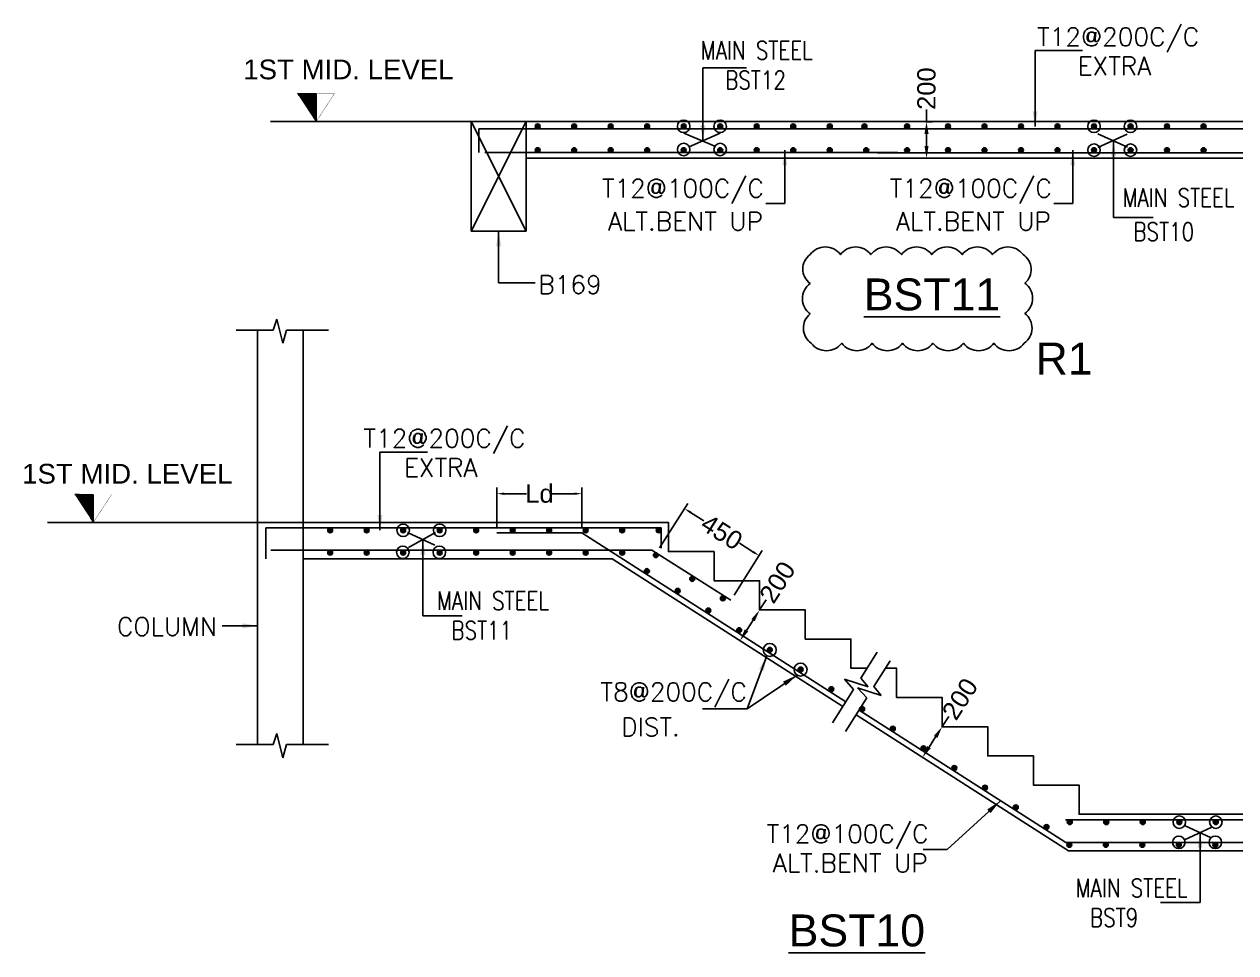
# Model space of a CAD drawing. Header units: metres. Extents: x 1798258 to 2151262, y -74142 to -14742.
# Drawn here: x 2103469 to 2123380, y -46652 to -31381 of the extents above; entities that cross this region are included whole.
import ezdxf
from ezdxf.enums import TextEntityAlignment as Align
from ezdxf.lldxf.tags import DXFTag

# ---------------------------------------------------------------- set-up
doc = ezdxf.new("R2010")
doc.units = ezdxf.units.M
doc.header["$MEASUREMENT"] = 0
for name, color, linetype in [('JW_  BAR', 221, 'Continuous'), ('JW_  SECTION', 4, 'Continuous'), ('JW_AREA', 2, 'Continuous'), ('JW_LEVEL', 7, 'Continuous')]:
    doc.layers.add(name, color=color, linetype=linetype)
doc.styles.add('new4', font='micross.ttf')
doc.styles.add('ROMANS', font='arial.ttf')
doc.styles.add('ROMANS-TITLE', font='ROMANS.shx', dxfattribs={"width": 0.8})
tags = doc.linetypes.add('HIDDEN', pattern=[0.375, 0.25, -0.125]).pattern_tags.tags
tags[6:7] = [DXFTag(74, 4), DXFTag(75, 0), DXFTag(340, '0'), DXFTag(46, 1.0), DXFTag(50, 0.0), DXFTag(44, 0.0), DXFTag(45, 0.0)]
tags[4:5] = [DXFTag(74, 4), DXFTag(75, 0), DXFTag(340, '0'), DXFTag(46, 1.0), DXFTag(50, 0.0), DXFTag(44, 0.0), DXFTag(45, 0.0)]
doc.dimstyles.new('100mm', dxfattribs={"dimscale": 100, "dimtxt": 1.5, "dimasz": 1.2, "dimexe": 1, "dimexo": 1, "dimgap": 0.09, "dimtad": 0, "dimdec": 0, "dimzin": 0, "dimdsep": 46, "dimtxsty": 'ROMANS', "dimcen": 0.09, "dimclrd": 8, "dimclre": 8, "dimclrt": 2, "dimadec": 0, "dimazin": 0, "dimtfac": 1, "dimtdec": 0, "dimtofl": 0, "dimtmove": 0, "dimatfit": 3, "dimfxl": 1, "dimtolj": 1, "dimtzin": 0, "dimarcsym": 0})

# ---------------------------------------------------------------- blocks, each defined once
blk = doc.blocks.new('*D27')
at = {"color": 8, "lineweight": -2, "transparency": 16777216}
for p, q in [((2118555, -42933), (2118663, -42765)), ((2118339, -43270), (2118447, -43102))]:
    blk.add_line(p, q, dxfattribs=at)
at = {"color": 8, "linetype": 'Continuous', "transparency": 16777216}
for points in [[(2118419, -43084), (2118475, -43120), (2118555, -42933)], [(2118311, -43252), (2118367, -43288), (2118232, -43439)]]:
    blk.add_solid(points, dxfattribs=at)
at = {"layer": 'Defpoints', "color": 0, "linetype": 'Continuous', "transparency": 16777216}
for p in [(2118555, -42933, 0), (2118232, -43439, 0), (2118232, -43439)]:
    blk.add_point(p, dxfattribs=at)
at = {"color": 2, "linetype": 'Continuous', "transparency": 16777216, "insert": (2118847, -42477), "char_height": 300, "attachment_point": 5, "rotation": 57.3808, "style": 'ROMANS'}
blk.add_mtext('\\A1;200', dxfattribs=at)
blk = doc.blocks.new('*D33')
at = {"layer": 'Defpoints', "color": 0, "ltscale": 1500, "transparency": 16777216}
for p in [(2114319, -39346), (2113857, -40077, 0), (2115084, -40852, 0)]:
    blk.add_point(p, dxfattribs=at)
at = {"layer": 'JW_  SECTION', "color": 8, "lineweight": -2, "ltscale": 1500, "transparency": 16777216}
for p, q in [((2113911, -39992), (2114373, -39261)), ((2114421, -39410), (2114640, -39549)), ((2115445, -40057), (2115225, -39918)), ((2115137, -40768), (2115599, -40037))]:
    blk.add_line(p, q, dxfattribs=at)
at = {"layer": 'JW_  SECTION', "color": 8, "ltscale": 1500, "transparency": 16777216}
for points in [[(2114431, -39393), (2114410, -39427), (2114319, -39346)], [(2115455, -40040), (2115434, -40074), (2115546, -40121)]]:
    blk.add_solid(points, dxfattribs=at)
at = {"layer": 'JW_  SECTION', "color": 2, "ltscale": 1500, "transparency": 16777216, "insert": (2114933, -39733), "char_height": 300, "attachment_point": 5, "rotation": 327.7071, "style": 'ROMANS'}
blk.add_mtext('\\A1;450', dxfattribs=at)
blk = doc.blocks.new('*D34')
at = {"layer": 'Defpoints', "color": 0, "ltscale": 1500, "transparency": 16777216}
for p in [(2111238, -39102), (2111238, -39746, 0), (2112634, -39746, 0)]:
    blk.add_point(p, dxfattribs=at)
at = {"layer": 'JW_  SECTION', "color": 8, "lineweight": -2, "ltscale": 1500, "transparency": 16777216}
for p, q in [((2111238, -39646), (2111238, -39002)), ((2112634, -39646), (2112634, -39002)), ((2111358, -39102), (2111724, -39102)), ((2112514, -39102), (2112147, -39102))]:
    blk.add_line(p, q, dxfattribs=at)
at = {"layer": 'JW_  SECTION', "color": 8, "ltscale": 1500, "transparency": 16777216}
for points in [[(2111358, -39082), (2111358, -39122), (2111238, -39102)], [(2112514, -39082), (2112514, -39122), (2112634, -39102)]]:
    blk.add_solid(points, dxfattribs=at)
at = {"layer": 'JW_  SECTION', "color": 2, "ltscale": 1500, "transparency": 16777216, "insert": (2111936, -39102), "char_height": 300, "attachment_point": 5, "style": 'ROMANS'}
blk.add_mtext('\\A1;Ld', dxfattribs=at)
blk = doc.blocks.new('*D35')
at = {"color": 8, "lineweight": -2, "transparency": 16777216}
for p, q in [((2115555, -41013), (2115663, -40845)), ((2115339, -41350), (2115447, -41182))]:
    blk.add_line(p, q, dxfattribs=at)
at = {"color": 8, "linetype": 'Continuous', "transparency": 16777216}
for points in [[(2115419, -41164), (2115475, -41200), (2115555, -41013)], [(2115311, -41332), (2115367, -41368), (2115232, -41519)]]:
    blk.add_solid(points, dxfattribs=at)
at = {"layer": 'Defpoints', "color": 0, "linetype": 'Continuous', "transparency": 16777216}
for p in [(2115555, -41013, 0), (2115232, -41519, 0), (2115232, -41519)]:
    blk.add_point(p, dxfattribs=at)
at = {"color": 2, "linetype": 'Continuous', "transparency": 16777216, "insert": (2115847, -40557), "char_height": 300, "attachment_point": 5, "rotation": 57.3808, "style": 'ROMANS'}
blk.add_mtext('\\A1;200', dxfattribs=at)
blk = doc.blocks.new('*D36')
at = {"color": 8, "lineweight": -2, "transparency": 16777216}
for p, q in [((2118297, -32984), (2118297, -32784)), ((2118285, -32984), (2118397, -32984)), ((2118297, -33384), (2118297, -33184)), ((2118285, -33584), (2118397, -33584))]:
    blk.add_line(p, q, dxfattribs=at)
at = {"color": 8, "transparency": 16777216}
for points in [[(2118331, -33184), (2118264, -33184), (2118297, -32984)], [(2118264, -33384), (2118331, -33384), (2118297, -33584)]]:
    blk.add_solid(points, dxfattribs=at)
at = {"layer": 'Defpoints', "color": 0, "transparency": 16777216}
for p in [(2118185, -32984), (2118297, -32984), (2118185, -33584)]:
    blk.add_point(p, dxfattribs=at)
at = {"color": 2, "transparency": 16777216, "insert": (2118297, -32441), "char_height": 300, "attachment_point": 5, "rotation": 90, "style": 'ROMANS'}
blk.add_mtext('\\A1;200', dxfattribs=at)

msp = doc.modelspace()

# ---------------------------------------------------------------- hatches: boundary and pattern name
at = {"layer": 'JW_  BAR'}
h = msp.add_hatch(color=256, dxfattribs=at)
h.dxf.hatch_style = 1
edge = h.paths.add_edge_path()
edge.add_arc((2111906.8, -33061.5), 40.5, 360, 720)
h = msp.add_hatch(color=256, dxfattribs=at)
h.dxf.hatch_style = 1
edge = h.paths.add_edge_path()
edge.add_arc((2112506.8, -33061.5), 40.5, -180, 180, ccw=False)
h = msp.add_hatch(color=256, dxfattribs=at)
h.dxf.hatch_style = 1
edge = h.paths.add_edge_path()
edge.add_arc((2113106.8, -33061.5), 40.5, -180, 180, ccw=False)
h = msp.add_hatch(color=256, dxfattribs=at)
h.dxf.hatch_style = 1
edge = h.paths.add_edge_path()
edge.add_arc((2113706.8, -33061.5), 40.5, 360, 720)
h = msp.add_hatch(color=256, dxfattribs=at)
h.dxf.hatch_style = 1
edge = h.paths.add_edge_path()
edge.add_arc((2114306.8, -33061.5), 40.5, 360, 720)
h = msp.add_hatch(color=256, dxfattribs=at)
h.dxf.hatch_style = 1
edge = h.paths.add_edge_path()
edge.add_arc((2114906.8, -33061.5), 40.5, 360, 720)
h = msp.add_hatch(color=256, dxfattribs=at)
h.dxf.hatch_style = 1
edge = h.paths.add_edge_path()
edge.add_arc((2115506.8, -33061.5), 40.5, 360, 720)
h = msp.add_hatch(color=256, dxfattribs=at)
h.dxf.hatch_style = 1
edge = h.paths.add_edge_path()
edge.add_arc((2116106.8, -33061.5), 40.5, 360, 720)
h = msp.add_hatch(color=256, dxfattribs=at)
h.dxf.hatch_style = 1
edge = h.paths.add_edge_path()
edge.add_arc((2116706.8, -33061.5), 40.5, 360, 720)
h = msp.add_hatch(color=256, dxfattribs=at)
h.dxf.hatch_style = 1
edge = h.paths.add_edge_path()
edge.add_arc((2117277.3, -33061.5), 40.5, 360, 720)
h = msp.add_hatch(color=256, dxfattribs=at)
h.dxf.hatch_style = 1
edge = h.paths.add_edge_path()
edge.add_arc((2117978.7, -33061.5), 40.5, 360, 720)
h = msp.add_hatch(color=256, dxfattribs=at)
h.dxf.hatch_style = 1
edge = h.paths.add_edge_path()
edge.add_arc((2118650.5, -33061.5), 40.5, 360, 720)
h = msp.add_hatch(color=256, dxfattribs=at)
h.dxf.hatch_style = 1
edge = h.paths.add_edge_path()
edge.add_arc((2119250.5, -33061.5), 40.5, 360, 720)
h = msp.add_hatch(color=256, dxfattribs=at)
h.dxf.hatch_style = 1
edge = h.paths.add_edge_path()
edge.add_arc((2119850.5, -33061.5), 40.5, 360, 720)
h = msp.add_hatch(color=256, dxfattribs=at)
h.dxf.hatch_style = 1
edge = h.paths.add_edge_path()
edge.add_arc((2120450.5, -33061.5), 40.5, 360, 720)
h = msp.add_hatch(color=256, dxfattribs=at)
h.dxf.hatch_style = 1
edge = h.paths.add_edge_path()
edge.add_arc((2121050.5, -33061.5), 40.5, 360, 720)
h = msp.add_hatch(color=256, dxfattribs=at)
h.dxf.hatch_style = 1
edge = h.paths.add_edge_path()
edge.add_arc((2121650.5, -33061.5), 40.5, 360, 720)
h = msp.add_hatch(color=256, dxfattribs=at)
h.dxf.hatch_style = 1
edge = h.paths.add_edge_path()
edge.add_arc((2122250.5, -33061.5), 40.5, 360, 720)
h = msp.add_hatch(color=256, dxfattribs=at)
h.dxf.hatch_style = 1
edge = h.paths.add_edge_path()
edge.add_arc((2122850.5, -33061.5), 40.5, 360, 720)
h = msp.add_hatch(color=256, dxfattribs=at)
h.dxf.hatch_style = 1
edge = h.paths.add_edge_path()
edge.add_arc((2111906.8, -33452.9), 40.5, 360, 720)
h = msp.add_hatch(color=256, dxfattribs=at)
h.dxf.hatch_style = 1
edge = h.paths.add_edge_path()
edge.add_arc((2112506.8, -33452.9), 40.5, -180, 180, ccw=False)
h = msp.add_hatch(color=256, dxfattribs=at)
h.dxf.hatch_style = 1
edge = h.paths.add_edge_path()
edge.add_arc((2113106.8, -33452.9), 40.5, -180, 180, ccw=False)
h = msp.add_hatch(color=256, dxfattribs=at)
h.dxf.hatch_style = 1
edge = h.paths.add_edge_path()
edge.add_arc((2113706.8, -33452.9), 40.5, 360, 720)
h = msp.add_hatch(color=256, dxfattribs=at)
h.dxf.hatch_style = 1
edge = h.paths.add_edge_path()
edge.add_arc((2114306.8, -33452.9), 40.5, 360, 720)
h = msp.add_hatch(color=256, dxfattribs=at)
h.dxf.hatch_style = 1
edge = h.paths.add_edge_path()
edge.add_arc((2114906.8, -33452.9), 40.5, 360, 720)
h = msp.add_hatch(color=256, dxfattribs=at)
h.dxf.hatch_style = 1
edge = h.paths.add_edge_path()
edge.add_arc((2115506.8, -33452.9), 40.5, 360, 720)
h = msp.add_hatch(color=256, dxfattribs=at)
h.dxf.hatch_style = 1
edge = h.paths.add_edge_path()
edge.add_arc((2116106.8, -33452.9), 40.5, 360, 720)
h = msp.add_hatch(color=256, dxfattribs=at)
h.dxf.hatch_style = 1
edge = h.paths.add_edge_path()
edge.add_arc((2116706.8, -33452.9), 40.5, 360, 720)
h = msp.add_hatch(color=256, dxfattribs=at)
h.dxf.hatch_style = 1
edge = h.paths.add_edge_path()
edge.add_arc((2117306.8, -33452.9), 40.5, 360, 720)
h = msp.add_hatch(color=256, dxfattribs=at)
h.dxf.hatch_style = 1
edge = h.paths.add_edge_path()
edge.add_arc((2117978.7, -33453.3), 40.5, 360, 720)
h = msp.add_hatch(color=256, dxfattribs=at)
h.dxf.hatch_style = 1
edge = h.paths.add_edge_path()
edge.add_arc((2118650.5, -33453.3), 40.5, 360, 720)
h = msp.add_hatch(color=256, dxfattribs=at)
h.dxf.hatch_style = 1
edge = h.paths.add_edge_path()
edge.add_arc((2119250.5, -33453.3), 40.5, 360, 720)
h = msp.add_hatch(color=256, dxfattribs=at)
h.dxf.hatch_style = 1
edge = h.paths.add_edge_path()
edge.add_arc((2119850.5, -33453.3), 40.5, 360, 720)
h = msp.add_hatch(color=256, dxfattribs=at)
h.dxf.hatch_style = 1
edge = h.paths.add_edge_path()
edge.add_arc((2120450.5, -33453.3), 40.5, 360, 720)
h = msp.add_hatch(color=256, dxfattribs=at)
h.dxf.hatch_style = 1
edge = h.paths.add_edge_path()
edge.add_arc((2121050.5, -33453.3), 40.5, 360, 720)
h = msp.add_hatch(color=256, dxfattribs=at)
h.dxf.hatch_style = 1
edge = h.paths.add_edge_path()
edge.add_arc((2121650.5, -33453.3), 40.5, 360, 720)
h = msp.add_hatch(color=256, dxfattribs=at)
h.dxf.hatch_style = 1
edge = h.paths.add_edge_path()
edge.add_arc((2122250.5, -33453.3), 40.5, 360, 720)
h = msp.add_hatch(color=256, dxfattribs=at)
h.dxf.hatch_style = 1
edge = h.paths.add_edge_path()
edge.add_arc((2122850.5, -33453.3), 40.5, 360, 720)
h = msp.add_hatch(color=256, dxfattribs=at)
h.dxf.hatch_style = 1
edge = h.paths.add_edge_path()
edge.add_arc((2108496.5, -39704), 40.5, 360, 720)
h = msp.add_hatch(color=256, dxfattribs=at)
h.dxf.hatch_style = 1
edge = h.paths.add_edge_path()
edge.add_arc((2109096.5, -39704), 40.5, 360, 720)
h = msp.add_hatch(color=256, dxfattribs=at)
h.dxf.hatch_style = 1
edge = h.paths.add_edge_path()
edge.add_arc((2109696.5, -39704), 40.5, 360, 720)
h = msp.add_hatch(color=256, dxfattribs=at)
h.dxf.hatch_style = 1
edge = h.paths.add_edge_path()
edge.add_arc((2110296.5, -39704), 40.5, -180, 180, ccw=False)
h = msp.add_hatch(color=256, dxfattribs=at)
h.dxf.hatch_style = 1
edge = h.paths.add_edge_path()
edge.add_arc((2110896.5, -39704), 40.5, -180, 180, ccw=False)
h = msp.add_hatch(color=256, dxfattribs=at)
h.dxf.hatch_style = 1
edge = h.paths.add_edge_path()
edge.add_arc((2111496.5, -39704), 40.5, 360, 720)
h = msp.add_hatch(color=256, dxfattribs=at)
h.dxf.hatch_style = 1
edge = h.paths.add_edge_path()
edge.add_arc((2112096.5, -39704), 40.5, -180, 180, ccw=False)
h = msp.add_hatch(color=256, dxfattribs=at)
h.dxf.hatch_style = 1
edge = h.paths.add_edge_path()
edge.add_arc((2112696.5, -39704), 40.5, -180, 180, ccw=False)
h = msp.add_hatch(color=256, dxfattribs=at)
h.dxf.hatch_style = 1
edge = h.paths.add_edge_path()
edge.add_arc((2113296.5, -39704), 40.5, -180, 180, ccw=False)
h = msp.add_hatch(color=256, dxfattribs=at)
h.dxf.hatch_style = 1
edge = h.paths.add_edge_path()
edge.add_arc((2113896.5, -39704), 40.5, 360, 720)
h = msp.add_hatch(color=256, dxfattribs=at)
h.dxf.hatch_style = 1
edge = h.paths.add_edge_path()
edge.add_arc((2108496.5, -40071.8), 40.5, 360, 720)
h = msp.add_hatch(color=256, dxfattribs=at)
h.dxf.hatch_style = 1
edge = h.paths.add_edge_path()
edge.add_arc((2109096.5, -40071.8), 40.5, 360, 720)
h = msp.add_hatch(color=256, dxfattribs=at)
h.dxf.hatch_style = 1
edge = h.paths.add_edge_path()
edge.add_arc((2109696.5, -40071.8), 40.5, 360, 720)
h = msp.add_hatch(color=256, dxfattribs=at)
h.dxf.hatch_style = 1
edge = h.paths.add_edge_path()
edge.add_arc((2110296.5, -40071.8), 40.5, -180, 180, ccw=False)
h = msp.add_hatch(color=256, dxfattribs=at)
h.dxf.hatch_style = 1
edge = h.paths.add_edge_path()
edge.add_arc((2110896.5, -40071.8), 40.5, -180, 180, ccw=False)
h = msp.add_hatch(color=256, dxfattribs=at)
h.dxf.hatch_style = 1
edge = h.paths.add_edge_path()
edge.add_arc((2111496.5, -40071.8), 40.5, 360, 720)
h = msp.add_hatch(color=256, dxfattribs=at)
h.dxf.hatch_style = 1
edge = h.paths.add_edge_path()
edge.add_arc((2112096.5, -40071.8), 40.5, -180, 180, ccw=False)
h = msp.add_hatch(color=256, dxfattribs=at)
h.dxf.hatch_style = 1
edge = h.paths.add_edge_path()
edge.add_arc((2112696.5, -40071.8), 40.5, -180, 180, ccw=False)
h = msp.add_hatch(color=256, dxfattribs=at)
h.dxf.hatch_style = 1
edge = h.paths.add_edge_path()
edge.add_arc((2113296.5, -40071.8), 40.5, -180, 180, ccw=False)
h = msp.add_hatch(color=256, dxfattribs=at)
h.dxf.hatch_style = 1
edge = h.paths.add_edge_path()
edge.add_arc((2113849.1, -40112.3), 40.5, 360, 720)
h = msp.add_hatch(color=256, dxfattribs=at)
h.dxf.hatch_style = 1
edge = h.paths.add_edge_path()
edge.add_arc((2113702.4, -40375.2), 40.5, 360, 720)
h = msp.add_hatch(color=256, dxfattribs=at)
h.dxf.hatch_style = 1
edge = h.paths.add_edge_path()
edge.add_arc((2114446.7, -40503.2), 40.5, 360, 720)
h = msp.add_hatch(color=256, dxfattribs=at)
h.dxf.hatch_style = 1
edge = h.paths.add_edge_path()
edge.add_arc((2114207.6, -40699), 40.5, 360, 720)
h = msp.add_hatch(color=256, dxfattribs=at)
h.dxf.hatch_style = 1
edge = h.paths.add_edge_path()
edge.add_arc((2114951, -40821.9), 40.5, 360, 720)
h = msp.add_hatch(color=256, dxfattribs=at)
h.dxf.hatch_style = 1
edge = h.paths.add_edge_path()
edge.add_arc((2114712.7, -41022.8), 40.5, 360, 720)
h = msp.add_hatch(color=256, dxfattribs=at)
h.dxf.hatch_style = 1
edge = h.paths.add_edge_path()
edge.add_arc((2115217.9, -41346.5), 40.5, 360, 720)
h = msp.add_hatch(color=256, dxfattribs=at)
h.dxf.hatch_style = 1
edge = h.paths.add_edge_path()
edge.add_arc((2115723, -41670.3), 40.5, 360, 720)
h = msp.add_hatch(color=256, dxfattribs=at)
h.dxf.hatch_style = 1
edge = h.paths.add_edge_path()
edge.add_arc((2116228.1, -41994.1), 40.5, 360, 720)
h = msp.add_hatch(color=256, dxfattribs=at)
h.dxf.hatch_style = 1
edge = h.paths.add_edge_path()
edge.add_arc((2116733.3, -42317.9), 40.5, 360, 720)
h = msp.add_hatch(color=256, dxfattribs=at)
h.dxf.hatch_style = 1
edge = h.paths.add_edge_path()
edge.add_arc((2117238.4, -42641.7), 40.5, 360, 720)
h = msp.add_hatch(color=256, dxfattribs=at)
h.dxf.hatch_style = 1
edge = h.paths.add_edge_path()
edge.add_arc((2117743.6, -42965.4), 40.5, 360, 720)
h = msp.add_hatch(color=256, dxfattribs=at)
h.dxf.hatch_style = 1
edge = h.paths.add_edge_path()
edge.add_arc((2118248.7, -43289.2), 40.5, 360, 720)
h = msp.add_hatch(color=256, dxfattribs=at)
h.dxf.hatch_style = 1
edge = h.paths.add_edge_path()
edge.add_arc((2118753.8, -43613), 40.5, 360, 720)
h = msp.add_hatch(color=256, dxfattribs=at)
h.dxf.hatch_style = 1
edge = h.paths.add_edge_path()
edge.add_arc((2119259, -43936.8), 40.5, 360, 720)
h = msp.add_hatch(color=256, dxfattribs=at)
h.dxf.hatch_style = 1
edge = h.paths.add_edge_path()
edge.add_arc((2119764.1, -44260.5), 40.5, 360, 720)
h = msp.add_hatch(color=256, dxfattribs=at)
h.dxf.hatch_style = 1
edge = h.paths.add_edge_path()
edge.add_arc((2120269.3, -44584.3), 40.5, 360, 720)
h = msp.add_hatch(color=256, dxfattribs=at)
h.dxf.hatch_style = 1
edge = h.paths.add_edge_path()
edge.add_arc((2120651.3, -44504), 40.5, 360, 720)
h = msp.add_hatch(color=256, dxfattribs=at)
h.dxf.hatch_style = 1
edge = h.paths.add_edge_path()
edge.add_arc((2121251.3, -44504), 40.5, 360, 720)
h = msp.add_hatch(color=256, dxfattribs=at)
h.dxf.hatch_style = 1
edge = h.paths.add_edge_path()
edge.add_arc((2121851.3, -44504), 40.5, 360, 720)
h = msp.add_hatch(color=256, dxfattribs=at)
h.dxf.hatch_style = 1
edge = h.paths.add_edge_path()
edge.add_arc((2122451.3, -44504), 40.5, 360, 720)
h = msp.add_hatch(color=256, dxfattribs=at)
h.dxf.hatch_style = 1
edge = h.paths.add_edge_path()
edge.add_arc((2123051.3, -44504), 40.5, 360, 720)
h = msp.add_hatch(color=256, dxfattribs=at)
h.dxf.hatch_style = 1
edge = h.paths.add_edge_path()
edge.add_arc((2120643.9, -44876.4), 40.5, 360, 720)
h = msp.add_hatch(color=256, dxfattribs=at)
h.dxf.hatch_style = 1
edge = h.paths.add_edge_path()
edge.add_arc((2121243.9, -44876.4), 40.5, 360, 720)
h = msp.add_hatch(color=256, dxfattribs=at)
h.dxf.hatch_style = 1
edge = h.paths.add_edge_path()
edge.add_arc((2121843.9, -44876.4), 40.5, 360, 720)
h = msp.add_hatch(color=256, dxfattribs=at)
h.dxf.hatch_style = 1
edge = h.paths.add_edge_path()
edge.add_arc((2122443.9, -44876.4), 40.5, 360, 720)
h = msp.add_hatch(color=256, dxfattribs=at)
h.dxf.hatch_style = 1
edge = h.paths.add_edge_path()
edge.add_arc((2123043.9, -44876.4), 40.5, 360, 720)
at = {"layer": 'JW_LEVEL'}
h = msp.add_hatch(dxfattribs=at)
h.set_pattern_fill('ANSI31', color=1, scale=2, style=0)
h.set_pattern_definition([(45, (1262461.0084, 1041360.09482), (-0.176776695297, 0.176776695297), [])])
h.paths.add_polyline_path([(2108265.5, -32983.8), (2108265.5, -32522.7), (2107963.5, -32522.7)])
h = msp.add_hatch(dxfattribs=at)
h.set_pattern_fill('ANSI31', color=1, scale=2, style=0)
h.set_pattern_definition([(45, (1206867.09954, 1034770.3846), (-0.176776695297, 0.176776695297), [])])
h.paths.add_polyline_path([(2104604.6, -39573.5), (2104604.6, -39112.4), (2104302.6, -39112.4)])

# ---------------------------------------------------------------- linework, layer by layer
msp.add_lwpolyline([(2116384, -35169, -0.5), (2116884, -35169, -0.5), (2117384, -35169, -0.5), (2117884, -35169, -0.5), (2118384, -35169, -0.5), (2118884, -35169, -0.5), (2119384, -35169, -0.5), (2119884, -35169, -0.5), (2119915, -35638, -0.5), (2119915, -36138, -0.5), (2119903.5, -36626.5, -0.5), (2119403.5, -36626.5, -0.5), (2118903.5, -36626.5, -0.5), (2118403.5, -36626.5, -0.5), (2117903.5, -36626.5, -0.5), (2117403.5, -36626.5, -0.5), (2116903.5, -36626.5, -0.5), (2116403.5, -36626.5, -0.5), (2116384, -36146, -0.5), (2116384, -35646, -0.5)], format="xyb", close=True)
at = {"layer": 'JW_  BAR'}
for p, q in [((2111906.8, -33021, -54176), (2111906.8, -33102, -54176)), ((2112506.8, -33021, -54176), (2112506.8, -33102, -54176)), ((2113106.8, -33021, -54176), (2113106.8, -33102, -54176)), ((2113706.8, -33021, -54176), (2113706.8, -33102, -54176)), ((2114306.8, -33021, -54176), (2114306.8, -33102, -54176)), ((2114906.8, -33021, -54176), (2114906.8, -33102, -54176)), ((2115506.8, -33021, -54176), (2115506.8, -33102, -54176)), ((2116106.8, -33021, -54176), (2116106.8, -33102, -54176)), ((2116706.8, -33021, -54176), (2116706.8, -33102, -54176)), ((2117277.3, -33021, -54176), (2117277.3, -33102, -54176)), ((2117978.7, -33021, -54176), (2117978.7, -33102, -54176)), ((2118650.5, -33021, -54176), (2118650.5, -33102, -54176)), ((2119250.5, -33021, -54176), (2119250.5, -33102, -54176)), ((2119850.5, -33021, -54176), (2119850.5, -33102, -54176)), ((2120450.5, -33021, -54176), (2120450.5, -33102, -54176)), ((2121050.5, -33021, -54176), (2121050.5, -33102, -54176)), ((2121650.5, -33021, -54176), (2121650.5, -33102, -54176)), ((2122250.5, -33021, -54176), (2122250.5, -33102, -54176)), ((2122850.5, -33021, -54176), (2122850.5, -33102, -54176)), ((2111866.3, -33061.5, -54176), (2111947.3, -33061.5, -54176)), ((2112547.3, -33061.5, -54176), (2112466.3, -33061.5, -54176)), ((2113147.3, -33061.5, -54176), (2113066.3, -33061.5, -54176)), ((2113666.3, -33061.5, -54176), (2113747.3, -33061.5, -54176)), ((2114266.3, -33061.5, -54176), (2114347.3, -33061.5, -54176)), ((2114866.3, -33061.5, -54176), (2114947.3, -33061.5, -54176)), ((2115466.3, -33061.5, -54176), (2115547.3, -33061.5, -54176)), ((2116066.3, -33061.5, -54176), (2116147.3, -33061.5, -54176)), ((2116666.3, -33061.5, -54176), (2116747.3, -33061.5, -54176)), ((2117236.8, -33061.5, -54176), (2117317.8, -33061.5, -54176)), ((2117938.2, -33061.5, -54176), (2118019.2, -33061.5, -54176)), ((2118610, -33061.5, -54176), (2118691, -33061.5, -54176)), ((2119210, -33061.5, -54176), (2119291, -33061.5, -54176)), ((2119810, -33061.5, -54176), (2119891, -33061.5, -54176)), ((2120410, -33061.5, -54176), (2120491, -33061.5, -54176)), ((2121010, -33061.5, -54176), (2121091, -33061.5, -54176)), ((2121610, -33061.5, -54176), (2121691, -33061.5, -54176)), ((2122210, -33061.5, -54176), (2122291, -33061.5, -54176)), ((2122810, -33061.5, -54176), (2122891, -33061.5, -54176)), ((2111906.8, -33412.4, -54176), (2111906.8, -33493.4, -54176)), ((2112506.8, -33412.4, -54176), (2112506.8, -33493.4, -54176)), ((2113106.8, -33412.4, -54176), (2113106.8, -33493.4, -54176)), ((2113706.8, -33412.4, -54176), (2113706.8, -33493.4, -54176)), ((2114306.8, -33412.4, -54176), (2114306.8, -33493.4, -54176)), ((2114906.8, -33412.4, -54176), (2114906.8, -33493.4, -54176)), ((2115506.8, -33412.4, -54176), (2115506.8, -33493.4, -54176)), ((2116106.8, -33412.4, -54176), (2116106.8, -33493.4, -54176)), ((2116706.8, -33412.4, -54176), (2116706.8, -33493.4, -54176)), ((2117306.8, -33412.4, -54176), (2117306.8, -33493.4, -54176)), ((2117978.7, -33412.8, -54176), (2117978.7, -33493.8, -54176)), ((2118650.5, -33412.8, -54176), (2118650.5, -33493.8, -54176)), ((2119250.5, -33412.8, -54176), (2119250.5, -33493.8, -54176)), ((2119850.5, -33412.8, -54176), (2119850.5, -33493.8, -54176)), ((2120450.5, -33412.8, -54176), (2120450.5, -33493.8, -54176)), ((2121050.5, -33412.8, -54176), (2121050.5, -33493.8, -54176)), ((2121650.5, -33412.8, -54176), (2121650.5, -33493.8, -54176)), ((2122250.5, -33412.8, -54176), (2122250.5, -33493.8, -54176)), ((2122850.5, -33412.8, -54176), (2122850.5, -33493.8, -54176)), ((2111866.3, -33452.9, -54176), (2111947.3, -33452.9, -54176)), ((2112547.3, -33452.9, -54176), (2112466.3, -33452.9, -54176)), ((2113147.3, -33452.9, -54176), (2113066.3, -33452.9, -54176)), ((2113666.3, -33452.9, -54176), (2113747.3, -33452.9, -54176)), ((2114266.3, -33452.9, -54176), (2114347.3, -33452.9, -54176)), ((2114866.3, -33452.9, -54176), (2114947.3, -33452.9, -54176)), ((2115466.3, -33452.9, -54176), (2115547.3, -33452.9, -54176)), ((2116066.3, -33452.9, -54176), (2116147.3, -33452.9, -54176)), ((2116666.3, -33452.9, -54176), (2116747.3, -33452.9, -54176)), ((2117266.3, -33452.9, -54176), (2117347.3, -33452.9, -54176)), ((2117938.2, -33453.3, -54176), (2118019.2, -33453.3, -54176)), ((2118610, -33453.3, -54176), (2118691, -33453.3, -54176)), ((2119210, -33453.3, -54176), (2119291, -33453.3, -54176)), ((2119810, -33453.3, -54176), (2119891, -33453.3, -54176)), ((2120410, -33453.3, -54176), (2120491, -33453.3, -54176)), ((2121010, -33453.3, -54176), (2121091, -33453.3, -54176)), ((2121610, -33453.3, -54176), (2121691, -33453.3, -54176)), ((2122210, -33453.3, -54176), (2122291, -33453.3, -54176)), ((2122810, -33453.3, -54176), (2122891, -33453.3, -54176)), ((2108456, -39704, -54176), (2108537, -39704, -54176)), ((2108496.5, -39663.5, -54176), (2108496.5, -39744.5, -54176)), ((2109056, -39704, -54176), (2109137, -39704, -54176)), ((2109096.5, -39663.5, -54176), (2109096.5, -39744.5, -54176)), ((2109656, -39704, -54176), (2109737, -39704, -54176)), ((2109696.5, -39663.5, -54176), (2109696.5, -39744.5, -54176)), ((2110337, -39704, -54176), (2110256, -39704, -54176)), ((2110296.5, -39663.5, -54176), (2110296.5, -39744.5, -54176)), ((2110937, -39704, -54176), (2110856, -39704, -54176)), ((2110896.5, -39663.5, -54176), (2110896.5, -39744.5, -54176)), ((2111456, -39704, -54176), (2111537, -39704, -54176)), ((2111496.5, -39663.5, -54176), (2111496.5, -39744.5, -54176)), ((2112137, -39704, -54176), (2112056, -39704, -54176)), ((2112096.5, -39663.5, -54176), (2112096.5, -39744.5, -54176)), ((2112737, -39704, -54176), (2112656, -39704, -54176)), ((2112696.5, -39663.5, -54176), (2112696.5, -39744.5, -54176)), ((2113337, -39704, -54176), (2113256, -39704, -54176)), ((2113296.5, -39663.5, -54176), (2113296.5, -39744.5, -54176)), ((2113856, -39704, -54176), (2113937, -39704, -54176)), ((2113896.5, -39663.5, -54176), (2113896.5, -39744.5, -54176)), ((2108456, -40071.8, -54176), (2108537, -40071.8, -54176)), ((2108496.5, -40031.3, -54176), (2108496.5, -40112.3, -54176)), ((2109056, -40071.8, -54176), (2109137, -40071.8, -54176)), ((2109096.5, -40031.3, -54176), (2109096.5, -40112.3, -54176)), ((2109656, -40071.8, -54176), (2109737, -40071.8, -54176)), ((2109696.5, -40031.3, -54176), (2109696.5, -40112.3, -54176)), ((2110337, -40071.8, -54176), (2110256, -40071.8, -54176)), ((2110296.5, -40031.3, -54176), (2110296.5, -40112.3, -54176)), ((2110937, -40071.8, -54176), (2110856, -40071.8, -54176)), ((2110896.5, -40031.3, -54176), (2110896.5, -40112.3, -54176)), ((2111456, -40071.8, -54176), (2111537, -40071.8, -54176)), ((2111496.5, -40031.3, -54176), (2111496.5, -40112.3, -54176)), ((2112137, -40071.8, -54176), (2112056, -40071.8, -54176)), ((2112096.5, -40031.3, -54176), (2112096.5, -40112.3, -54176)), ((2112737, -40071.8, -54176), (2112656, -40071.8, -54176)), ((2112696.5, -40031.3, -54176), (2112696.5, -40112.3, -54176)), ((2113337, -40071.8, -54176), (2113256, -40071.8, -54176)), ((2113296.5, -40031.3, -54176), (2113296.5, -40112.3, -54176)), ((2113808.6, -40112.3, -54176), (2113889.6, -40112.3, -54176)), ((2113849.1, -40071.8, -54176), (2113849.1, -40152.8, -54176)), ((2113661.9, -40375.2, -54176), (2113742.9, -40375.2, -54176)), ((2113702.4, -40334.7, -54176), (2113702.4, -40415.7, -54176)), ((2114406.2, -40503.2, -54176), (2114487.2, -40503.2, -54176)), ((2114446.7, -40462.7, -54176), (2114446.7, -40543.7, -54176)), ((2114167.1, -40699, -54176), (2114248.1, -40699, -54176)), ((2114207.6, -40658.5, -54176), (2114207.6, -40739.5, -54176)), ((2114951, -40781.4, -54176), (2114951, -40862.4, -54176)), ((2114712.7, -40982.3, -54176), (2114712.7, -41063.3, -54176)), ((2114910.5, -40821.9, -54176), (2114991.5, -40821.9, -54176)), ((2114672.2, -41022.8, -54176), (2114753.2, -41022.8, -54176)), ((2115177.4, -41346.5, -54176), (2115258.4, -41346.5, -54176)), ((2115217.9, -41306, -54176), (2115217.9, -41387, -54176)), ((2115682.5, -41670.3, -54176), (2115763.5, -41670.3, -54176)), ((2115723, -41629.8, -54176), (2115723, -41710.8, -54176)), ((2116187.6, -41994.1, -54176), (2116268.6, -41994.1, -54176)), ((2116228.1, -41953.6, -54176), (2116228.1, -42034.6, -54176)), ((2116692.8, -42317.9, -54176), (2116773.8, -42317.9, -54176)), ((2116733.3, -42277.4, -54176), (2116733.3, -42358.4, -54176)), ((2117238.4, -42601.2, -54176), (2117238.4, -42682.2, -54176)), ((2117197.9, -42641.7, -54176), (2117278.9, -42641.7, -54176)), ((2117703.1, -42965.4, -54176), (2117784.1, -42965.4, -54176)), ((2117743.6, -42924.9, -54176), (2117743.6, -43005.9, -54176)), ((2118208.2, -43289.2, -54176), (2118289.2, -43289.2, -54176)), ((2118248.7, -43248.7, -54176), (2118248.7, -43329.7, -54176)), ((2118753.8, -43572.5, -54176), (2118753.8, -43653.5, -54176)), ((2118713.3, -43613, -54176), (2118794.3, -43613, -54176)), ((2119218.5, -43936.8, -54176), (2119299.5, -43936.8, -54176)), ((2119259, -43896.3, -54176), (2119259, -43977.3, -54176)), ((2119723.6, -44260.5, -54176), (2119804.6, -44260.5, -54176)), ((2119764.1, -44220, -54176), (2119764.1, -44301, -54176)), ((2120228.8, -44584.3, -54176), (2120309.8, -44584.3, -54176)), ((2120269.3, -44543.8, -54176), (2120269.3, -44624.8, -54176)), ((2120610.8, -44504, -54176), (2120691.8, -44504, -54176)), ((2120651.3, -44463.5, -54176), (2120651.3, -44544.5, -54176)), ((2121210.8, -44504, -54176), (2121291.8, -44504, -54176)), ((2121251.3, -44463.5, -54176), (2121251.3, -44544.5, -54176)), ((2121810.8, -44504, -54176), (2121891.8, -44504, -54176)), ((2121851.3, -44463.5, -54176), (2121851.3, -44544.5, -54176)), ((2122410.8, -44504, -54176), (2122491.8, -44504, -54176)), ((2122451.3, -44463.5, -54176), (2122451.3, -44544.5, -54176)), ((2123010.8, -44504, -54176), (2123091.8, -44504, -54176)), ((2123051.3, -44463.5, -54176), (2123051.3, -44544.5, -54176)), ((2120603.4, -44876.4, -54176), (2120684.4, -44876.4, -54176)), ((2120643.9, -44835.9, -54176), (2120643.9, -44916.9, -54176)), ((2121203.4, -44876.4, -54176), (2121284.4, -44876.4, -54176)), ((2121243.9, -44835.9, -54176), (2121243.9, -44916.9, -54176)), ((2121803.4, -44876.4, -54176), (2121884.4, -44876.4, -54176)), ((2121843.9, -44835.9, -54176), (2121843.9, -44916.9, -54176)), ((2122403.4, -44876.4, -54176), (2122484.4, -44876.4, -54176)), ((2122443.9, -44835.9, -54176), (2122443.9, -44916.9, -54176)), ((2123003.4, -44876.4, -54176), (2123084.4, -44876.4, -54176)), ((2123043.9, -44835.9, -54176), (2123043.9, -44916.9, -54176))]:
    msp.add_line(p, q, dxfattribs=at)
at = {"layer": 'JW_  BAR', "ltscale": 1500}
for p, q in [((2125091.2, -33102, -54176), (2110940.8, -33102, -54176)), ((2110940.8, -33102, -54176), (2110940.8, -33488.6, -54176)), ((2117825.4, -33493.4, -54176), (2111039.8, -33493.4, -54176)), ((2124957.4, -33493.8, -54176), (2117493.7, -33493.8, -54176)), ((2107440.1, -39663.5, -54176), (2107440.1, -40174.5, -54176)), ((2111237.5, -39746.3, -54176), (2112633.9, -39746.3, -54176)), ((2116971.9, -42522.6, -54176), (2112633.9, -39746.3, -54176)), ((2113785, -40031.3, -54176), (2107520.3, -40031.3, -54176)), ((2113785, -40031.3, -54176), (2115083.9, -40852.2, -54176)), ((2120586.5, -44835.9, -54176), (2117189.1, -42661.6, -54176)), ((2120580.1, -44463.5, -54176), (2130060.5, -44463.5, -63144.1))]:
    msp.add_line(p, q, dxfattribs=at)
at = {"layer": 'JW_  BAR', "ltscale": 1500, "elevation": -54176, "flags": 128}
for points in [[(2107440.1, -39663.5), (2113937.7, -39663.5), (2113937.7, -39999.9)], [(2120586.5, -44835.9), (2129986.7, -44835.9)]]:
    msp.add_lwpolyline(points, dxfattribs=at)
at = {"layer": 'JW_  BAR'}
for centre in [(2111906.8, -33061.5, -54176), (2112506.8, -33061.5, -54176), (2113106.8, -33061.5, -54176), (2113706.8, -33061.5, -54176), (2114306.8, -33061.5, -54176), (2114906.8, -33061.5, -54176), (2115506.8, -33061.5, -54176), (2116106.8, -33061.5, -54176), (2116706.8, -33061.5, -54176), (2117277.3, -33061.5, -54176), (2117978.7, -33061.5, -54176), (2118650.5, -33061.5, -54176), (2119250.5, -33061.5, -54176), (2119850.5, -33061.5, -54176), (2120450.5, -33061.5, -54176), (2121050.5, -33061.5, -54176), (2121650.5, -33061.5, -54176), (2122250.5, -33061.5, -54176), (2122850.5, -33061.5, -54176), (2111906.8, -33452.9, -54176), (2112506.8, -33452.9, -54176), (2113106.8, -33452.9, -54176), (2113706.8, -33452.9, -54176), (2114306.8, -33452.9, -54176), (2114906.8, -33452.9, -54176), (2115506.8, -33452.9, -54176), (2116106.8, -33452.9, -54176), (2116706.8, -33452.9, -54176), (2117306.8, -33452.9, -54176), (2117978.7, -33453.3, -54176), (2118650.5, -33453.3, -54176), (2119250.5, -33453.3, -54176), (2119850.5, -33453.3, -54176), (2120450.5, -33453.3, -54176), (2121050.5, -33453.3, -54176), (2121650.5, -33453.3, -54176), (2122250.5, -33453.3, -54176), (2122850.5, -33453.3, -54176), (2108496.5, -39704, -54176), (2109096.5, -39704, -54176), (2109696.5, -39704, -54176), (2110296.5, -39704, -54176), (2110896.5, -39704, -54176), (2111496.5, -39704, -54176), (2112096.5, -39704, -54176), (2112696.5, -39704, -54176), (2113296.5, -39704, -54176), (2113896.5, -39704, -54176), (2108496.5, -40071.8, -54176), (2109096.5, -40071.8, -54176), (2109696.5, -40071.8, -54176), (2110296.5, -40071.8, -54176), (2110896.5, -40071.8, -54176), (2111496.5, -40071.8, -54176), (2112096.5, -40071.8, -54176), (2112696.5, -40071.8, -54176), (2113296.5, -40071.8, -54176), (2113849.1, -40112.3, -54176), (2113702.4, -40375.2, -54176), (2114446.7, -40503.2, -54176), (2114207.6, -40699, -54176), (2114951, -40821.9, -54176), (2114712.7, -41022.8, -54176), (2115217.9, -41346.5, -54176), (2115723, -41670.3, -54176), (2116228.1, -41994.1, -54176), (2116733.3, -42317.9, -54176), (2117238.4, -42641.7, -54176), (2117743.6, -42965.4, -54176), (2118248.7, -43289.2, -54176), (2118753.8, -43613, -54176), (2119259, -43936.8, -54176), (2119764.1, -44260.5, -54176), (2120269.3, -44584.3, -54176), (2120651.3, -44504, -54176), (2121251.3, -44504, -54176), (2121851.3, -44504, -54176), (2122451.3, -44504, -54176), (2123051.3, -44504, -54176), (2120643.9, -44876.4, -54176), (2121243.9, -44876.4, -54176), (2121843.9, -44876.4, -54176), (2122443.9, -44876.4, -54176), (2123043.9, -44876.4, -54176)]:
    msp.add_circle(centre, 40.5, dxfattribs=at)
at = {"layer": 'JW_  SECTION', "color": 8, "linetype": 'HIDDEN', "ltscale": 700}
for p, q in [((2111715.9, -32983.8, -54176), (2107514.6, -32983.8, -54176)), ((2108055, -39573.5, -54176), (2103853.7, -39573.5, -54176))]:
    msp.add_line(p, q, dxfattribs=at)
at = {"layer": 'JW_  SECTION', "color": 8, "ltscale": 1500}
for p, q in [((2111715.9, -34783.8, -54176), (2110815.9, -32983.8, -54176)), ((2110815.9, -34783.8, -54176), (2111715.9, -32983.8, -54176))]:
    msp.add_line(p, q, dxfattribs=at)
at = {"layer": 'JW_  SECTION', "ltscale": 4500}
for p, q in [((2118015.9, -32983.8, -54176), (2111715.9, -32983.8, -54176)), ((2125215.9, -32983.8, -54176), (2118015.9, -32983.8, -54176)), ((2117415.9, -33583.8, -54176), (2111715.9, -33583.8, -54176)), ((2119851.6, -33583.8, -54176), (2117415.9, -33583.8, -54176)), ((2124315.9, -33583.8, -54176), (2119851.6, -33583.8, -54176))]:
    msp.add_line(p, q, dxfattribs=at)
at = {"layer": 'JW_  SECTION', "color": 8, "ltscale": 4500}
for p, q in [((2107560.1, -36410.7, -45207.8), (2107619.2, -36231.8, -45207.8)), ((2107619.2, -36231.8, -45207.8), (2107719.4, -36628.9, -45207.8)), ((2106954.4, -36410.7, -45207.8), (2107560.1, -36410.7, -45207.8)), ((2107719.4, -36628.9, -45207.8), (2107781.2, -36410.7, -45207.8)), ((2107781.2, -36410.7, -45207.8), (2108472, -36410.7, -45207.8)), ((2117485.7, -41709.4, -45207.8), (2117218.2, -42132.8, -45207.8)), ((2117701.3, -41851.2, -45207.8), (2117433.7, -42274.6, -45207.8)), ((2117337.8, -42278.3, -45207.8), (2116948.6, -42150.9, -45207.8)), ((2116948.6, -42150.9, -45207.8), (2117100, -42319.7, -45207.8)), ((2117218.2, -42132.8, -45207.8), (2117337.8, -42278.3, -45207.8)), ((2117100, -42319.7, -45207.8), (2116752.5, -42869.7, -45207.8)), ((2117553.3, -42420.1, -45207.8), (2117164.1, -42292.6, -45207.8)), ((2117164.1, -42292.6, -45207.8), (2117315.5, -42461.5, -45207.8)), ((2117433.7, -42274.6, -45207.8), (2117553.3, -42420.1, -45207.8)), ((2117315.5, -42461.5, -45207.8), (2116968, -43011.4, -45207.8)), ((2107560.1, -43225.6, -45207.8), (2107619.2, -43046.6, -45207.8)), ((2107619.2, -43046.6, -45207.8), (2107719.4, -43443.7, -45207.8)), ((2106954.4, -43225.6, -45207.8), (2107560.1, -43225.6, -45207.8)), ((2107719.4, -43443.7, -45207.8), (2107781.2, -43225.6, -45207.8)), ((2107781.2, -43225.6, -45207.8), (2108472, -43225.6, -45207.8))]:
    msp.add_line(p, q, dxfattribs=at)
at = {"layer": 'JW_  SECTION', "ltscale": 1500}
for p, q in [((2107305, -43225.6, -45207.8), (2107305, -36410.7, -45207.8)), ((2108055, -43225.6, -45207.8), (2108055, -36410.7, -45207.8)), ((2120629.5, -44973.5, -54176), (2129505, -44973.5, -63144.1))]:
    msp.add_line(p, q, dxfattribs=at)
at = {"layer": 'JW_  SECTION', "ltscale": 4500, "elevation": -54176}
msp.add_lwpolyline([(2111715.9, -34783.8), (2110815.9, -34783.8), (2110815.9, -32983.8), (2111715.9, -32983.8)], close=True, dxfattribs=at)
at = {"layer": 'JW_  SECTION', "ltscale": 1500, "elevation": -54176, "flags": 128}
for points in [[(2117318.9, -41973.5), (2117055, -41973.5), (2117055, -41493.5), (2116305, -41493.5), (2116305, -41013.5), (2115555, -41013.5), (2115555, -40533.5), (2114805, -40533.5), (2114805, -40053.5), (2114055, -40053.5), (2114055, -39573.5), (2108055, -39573.5)], [(2108055, -40173.5), (2113129.5, -40173.5), (2116922.3, -42600.9)], [(2118555, -42933.5), (2118555, -42453.5), (2117805, -42453.5), (2117805, -41973.5), (2117624, -41973.5)], [(2117139.6, -42739.9), (2120629.5, -44973.5)], [(2129505, -44373.5), (2120805, -44373.5), (2120805, -43893.5), (2120055, -43893.5), (2120055, -43413.5), (2119305, -43413.5), (2119305, -42933.5), (2118555, -42933.5), (2118555, -42933.5)]]:
    msp.add_lwpolyline(points, dxfattribs=at)
at = {"layer": 'JW_  SECTION', "color": 8, "ltscale": 1500}
for centre in [(2115721.9, -41672.1, -54176), (2116227.2, -41995.5, -54176)]:
    msp.add_circle(centre, 106.9, dxfattribs=at)
at = {"layer": 'JW_AREA', "color": 8, "ltscale": 1500}
for p, q in [((2114818.8, -33388.4, -54176), (2114306.8, -33171.6, -54176)), ((2114906.8, -33171.6, -54176), (2114399.3, -33396.6, -54176)), ((2121596.1, -33189, -54176), (2121110.4, -33410.5, -54176)), ((2121598.4, -33405.4, -54176), (2121112.6, -33183.7, -54176)), ((2110219.1, -39951, -54176), (2109766.4, -39738.6, -54176)), ((2110230.4, -39741.9, -54176), (2109785.3, -39985.2, -54176)), ((2122973.5, -44761.3, -54176), (2122537.5, -44559.7, -54176)), ((2122988.8, -44585.3, -54176), (2122538.5, -44796.3, -54176))]:
    msp.add_line(p, q, dxfattribs=at)
for centre in [(2114306.8, -33061.5, -54176), (2114906.8, -33061.5, -54176), (2121050.5, -33061.5, -54176), (2121650.5, -33061.5, -54176), (2114306.8, -33441.1, -54176), (2114906.8, -33441.1, -54176), (2121050.5, -33453.3, -54176), (2121650.5, -33453.3, -54176), (2109696.5, -39704, -54176), (2110296.5, -39704, -54176), (2109690.6, -40065.2, -54176), (2110290.6, -40065.2, -54176), (2122451.3, -44504, -54176), (2123051.3, -44504, -54176), (2122443.9, -44835.9, -54176), (2123043.9, -44835.9, -54176)]:
    msp.add_circle(centre, 102.6, dxfattribs=at)
at = {"layer": 'JW_LEVEL', "color": 7}
for p, q in [((2108265.5, -32983.8, -54176), (2108265.5, -32522.7, -54176)), ((2104604.6, -39573.5, -54176), (2104604.6, -39112.4, -54176))]:
    msp.add_line(p, q, dxfattribs=at)
at = {"layer": 'JW_LEVEL', "color": 7, "const_width": 5, "elevation": -54176}
for points in [[(2107963.5, -32522.7), (2108567.4, -32522.7), (2108265.5, -32983.8), (2108265.5, -32983.8)], [(2104302.6, -39112.4), (2104906.5, -39112.4), (2104604.6, -39573.5), (2104604.6, -39573.5)]]:
    msp.add_lwpolyline(points, close=True, dxfattribs=at)

# ---------------------------------------------------------------- texts
at = {"style": 'new4'}
for s, p in [('%%UBST11', (2118387.4, -35824.8, -54176)), ('R1', (2120558.5, -36879.5)), ('%%UBST10', (2117152.6, -46283.9, -54176))]:
    msp.add_text(s, height=525, dxfattribs=at).set_placement(p, align=Align.MIDDLE)
at = {"layer": 'JW_  SECTION', "color": 2, "style": 'ROMANS-TITLE'}
for s, p in [('T12@200C/C ', (2121549.7, -31588.4, -63144.1)), ('EXTRA', (2121387.6, -32070.2, -63144.1)), ('T12@100C/C ', (2114396.8, -34079.2, -54176)), ('T12@100C/C ', (2119128.4, -34079.2, -54176)), (' ALT.BENT UP', (2114234.7, -34621.7, -54176)), (' ALT.BENT UP', (2118966.3, -34621.7, -54176)), ('B169', (2112438, -35663.7, -54176)), ('T12@200C/C ', (2110478.2, -38190.4, -63144.1)), ('EXTRA', (2110316.1, -38672.2, -63144.1)), ('COLUMN', (2105816.4, -41286.9, -45207.8)), ('T8@200C/C ', (2114245.2, -42361.5, -63144.1)), (' DIST.', (2113659.4, -42937.6, -63144.1)), ('T12@100C/C ', (2117103.5, -44694.8, -63144.1)), (' ALT.BENT UP', (2116941.4, -45176.7, -63144.1))]:
    msp.add_text(s, height=300, dxfattribs=at).set_placement(p, align=Align.MIDDLE_CENTER)
at = {"layer": 'JW_  SECTION', "color": 2, "char_height": 300, "attachment_point": 1, "style": 'ROMANS-TITLE'}
for s, insert in [('MAIN STEEL ', (2114587.4, -31662.1, -54176)), (' BST12\\P ', (2114824.4, -32148.8, -54176)), ('MAIN STEEL ', (2121518.4, -34082.6, -54176)), ('MAIN STEEL', (2110252.2, -40712.4, -63144.1)), ('BST11', (2110489.2, -41199.1, -63144.1)), ('MAIN STEEL', (2120747.2, -45435.8, -63144.1)), ('BST9', (2120984.2, -45922.5, -63144.1))]:
    msp.add_mtext(s, dxfattribs=dict(at, insert=insert))
at = {"layer": 'JW_  SECTION', "color": 2, "insert": (2121532.5, -34643.8, -54176), "char_height": 300, "width": 7731.023, "attachment_point": 1, "style": 'ROMANS-TITLE'}
msp.add_mtext(' BST10\\P ', dxfattribs=at)
at = {"layer": 'JW_LEVEL', "color": 100, "style": 'new4'}
for p in [(2107068.6, -32287.4, -54176), (2103434.6, -38936.1, -54176)]:
    msp.add_text('1ST MID. LEVEL', height=325, dxfattribs=at).set_placement(p)

# ---------------------------------------------------------------- dimensions: what is measured, and where the dimension line sits
at = {"linetype": 'Continuous'}
for base, p1, p2, angle, picture, middle, dimtype in [((2118297.3, -32983.8, -63144.1), (2118184.7, -33583.8, -54176), (2118184.7, -32983.8, -54176), 90, '*D36', (2118297.3, -32441.3, -63144.1), 160), ((2115231.6, -41518.8, -54176), (2115555, -41013.5, -54176), (2115231.6, -41518.8, -54176), 237.38076, '*D35', (2115847.4, -40556.6, -54176), 161), ((2118231.6, -43438.8, -54176), (2118555, -42933.5, -54176), (2118231.6, -43438.8, -54176), 237.38076, '*D27', (2118847.4, -42476.6, -54176), 161)]:
    dim = msp.add_linear_dim(base=base, p1=p1, p2=p2, angle=angle, text='200', dimstyle='100mm', override={"dimtxt": 3, "dimasz": 2, "dimfxl": 0.18}, dxfattribs=at)
    dim.commit()
    dim.dimension.update_dxf_attribs({"geometry": picture, "text_midpoint": middle, "dimtype": dimtype})
at = {"layer": 'JW_  SECTION', "ltscale": 1500}
dim = msp.add_linear_dim(base=(2111237.5, -39102, -54176), p1=(2112633.9, -39746.3, -54176), p2=(2111237.5, -39746.3, -54176), angle=180, text='Ld', dimstyle='100mm', override={"dimtxt": 3}, dxfattribs=at)
dim.commit()
dim.dimension.update_dxf_attribs({"geometry": '*D34', "text_midpoint": (2111935.7, -39102, -54176)})
dim = msp.add_aligned_dim(p1=(2115083.9, -40852.2, -54176), p2=(2113857.3, -40077, -54176), distance=-864.9, text='450', dimstyle='100mm', override={"dimtxt": 3}, dxfattribs=at)
dim.commit()
dim.dimension.update_dxf_attribs({"geometry": '*D33', "text_midpoint": (2114932.7, -39733.5, -54176)})

# ---------------------------------------------------------------- leaders
at = {"layer": 'JW_  SECTION', "ltscale": 4500}
for points in [[(2120082, -33061.5, -54176), (2120082, -31816, -54176), (2120863.5, -31816, -54176)], [(2114621.1, -33296.5, -54176), (2114621.1, -32096.8, -54176), (2115340, -32096.8, -54176)], [(2121371.9, -33293.7, -54176), (2121371.9, -34562, -54176), (2122020.3, -34562, -54176)], [(2115968.3, -33453.3, -54176), (2115968.3, -34330.4, -54176), (2115658.3, -34330.4, -54176)], [(2120699.9, -33453.3, -54176), (2120699.9, -34330.4, -54176), (2120389.9, -34330.4, -54176)], [(2111265.9, -34783.8, -54176), (2111265.9, -35634.1, -54176), (2111868, -35634.1, -54176)], [(2109315.7, -39704, -54176), (2109315.7, -38417.9, -54176), (2110097.2, -38417.9, -54176)], [(2110019.7, -39857.3, -54176), (2110019.7, -41111.4, -54176), (2110668, -41111.4, -54176)], [(2107305, -41274.8, -45207.8), (2106720.8, -41274.8, -45207.8)], [(2115672.3, -41766.8, -54176), (2115351.7, -42637.3, -54176)], [(2116169.6, -42085.6, -54176), (2115351.7, -42637.3, -54176), (2114616.5, -42637.3, -54176)], [(2119506.8, -44155.9, -45207.8), (2118638.7, -44951.6, -45207.8), (2118242.4, -44951.6, -45207.8)], [(2122793.5, -44674.4, -54176), (2122793.5, -45824.5, -54176), (2122145.2, -45824.5, -54176)]]:
    msp.add_leader(points, dimstyle='100mm', override={"dimasz": 2.5, "dimfxl": 0.18, "dimtfill": 1, "dimarcsym": 2}, dxfattribs=at)

doc.saveas('drawing.dxf')
